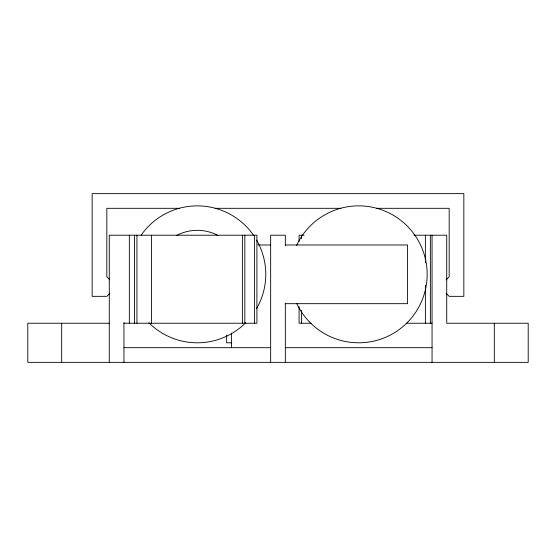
<?xml version="1.0" encoding="UTF-8"?>
<svg xmlns="http://www.w3.org/2000/svg" width="556" height="556" viewBox="0 0 556 556"><rect width="100%" height="100%" fill="white"/><g stroke="black" fill="none" stroke-linecap="round" stroke-linejoin="round"><path stroke-width="0.83" d="M109.886 293.283L106.828 296.341L92.157 296.341L92.157 193.641L463.843 193.641L463.843 296.341L449.172 296.341L446.114 293.283M446.114 279.835L449.172 276.777L449.172 208.312L376.37 208.312M179.63 208.312L106.828 208.312L106.828 276.777L109.886 279.835M215.165 208.312L340.835 208.312M304.083 235.209L299.093 235.209L299.093 241.248M413.97 235.209L446.725 235.209L446.725 323.238L528.2 323.238L528.2 362.359L27.8 362.359L27.8 323.238L109.275 323.238M257.908 244.987L270.661 244.987M285.339 244.987L407.597 244.987L407.597 303.673L285.339 303.673M123.946 323.238L256.907 323.238L256.907 235.209L109.275 235.209L109.275 362.359M311.172 323.238L299.093 323.238L299.093 306.842M406.304 323.238L432.054 323.238M231.824 342.802L226.646 342.802L226.646 335.032M123.946 347.688L270.661 347.688M285.339 347.688L432.054 347.688M494.319 323.238L494.319 362.359M432.054 235.209L432.054 362.359M430.365 235.209L430.365 323.238M425.382 235.209L425.382 262.828M425.382 285.263L425.382 323.238M301.484 235.209L301.484 238.663M301.484 310.29L301.484 323.238M285.332 245.53L285.332 235.209L270.661 235.209L270.661 362.359M285.332 303.138L285.339 362.359M254.474 235.209L254.474 323.238M244.828 235.209L244.828 323.238M242.395 235.209L242.395 323.238M231.539 333.016L231.539 347.778M151.399 235.209L151.399 323.238M136.929 235.209L136.929 323.238M134.496 235.209L134.496 323.238M129.339 235.209L129.339 323.238M123.946 322.57L123.946 362.359M61.681 323.238L61.681 362.359M256.601 240.102A68.464 68.464 0 0 1 256.601 308.566M245.717 322.744A68.464 68.464 0 0 1 148.89 322.744M141.21 235.077A68.464 68.464 0 0 1 253.397 235.077M176.732 235.424A44.014 44.014 0 0 1 217.882 235.424M296.647 245.384A68.464 68.464 0 0 1 401.161 220.628A68.464 68.464 0 0 1 401.161 328.033A68.464 68.464 0 0 1 296.647 303.284"/></g></svg>
